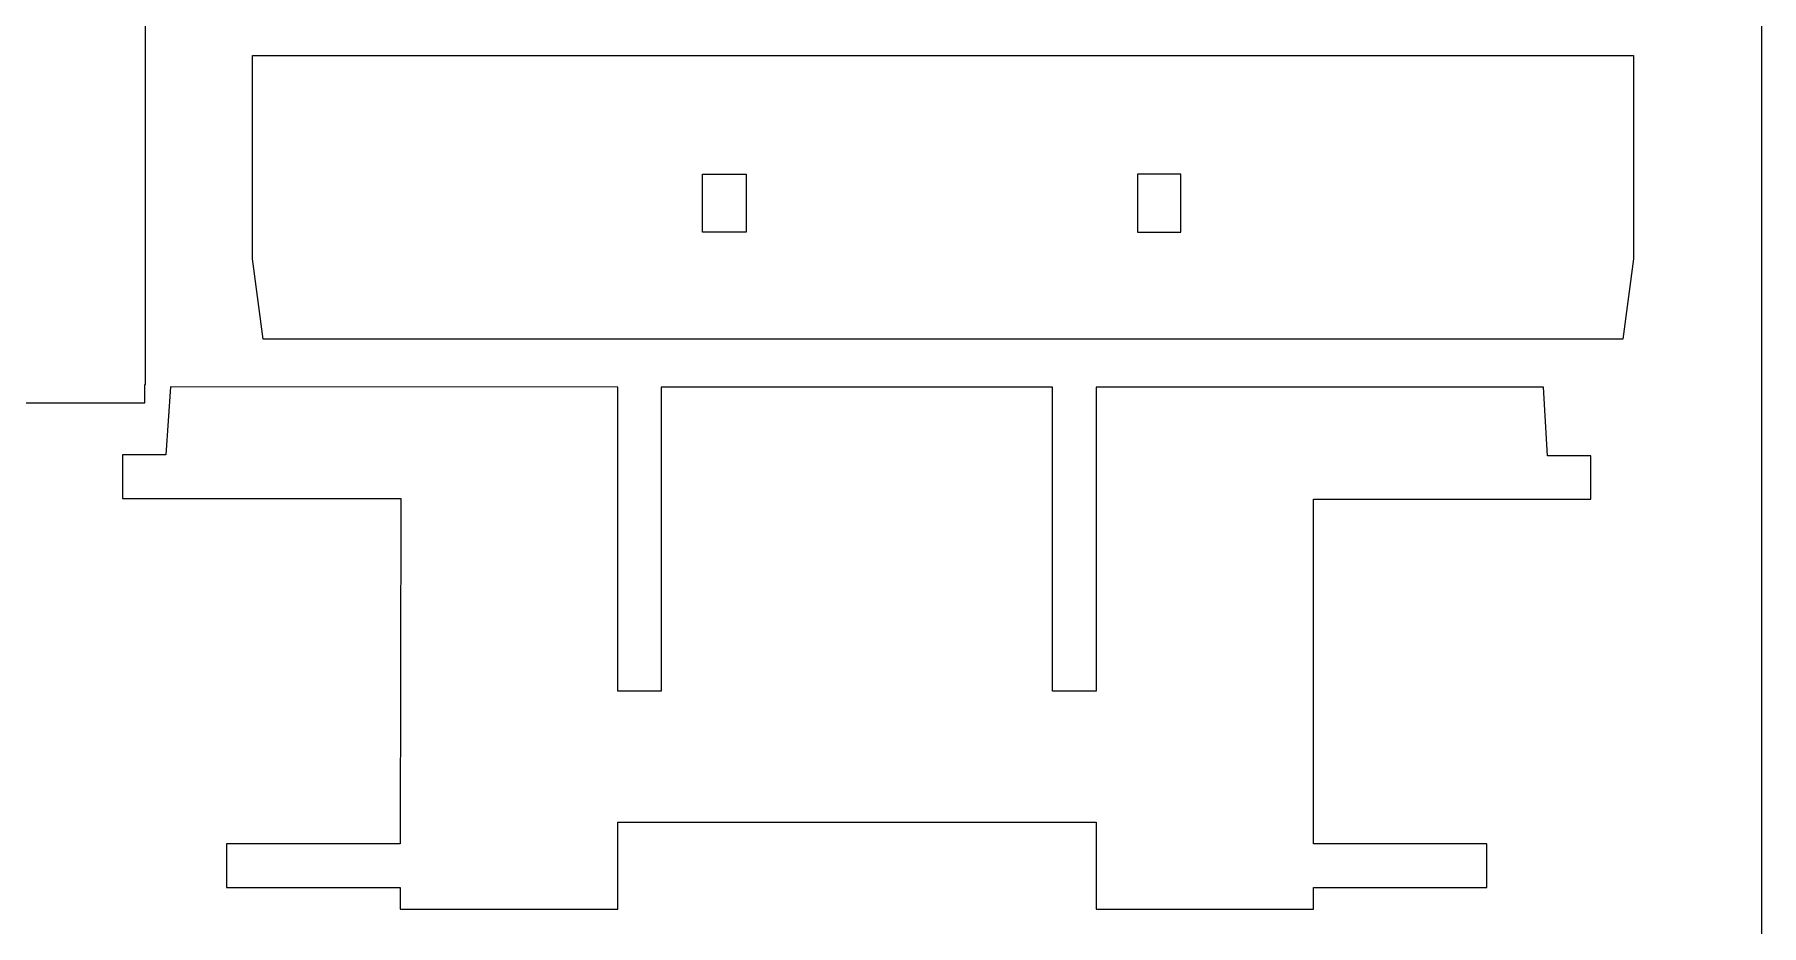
# Model space of a CAD drawing. Extents: x 11 to 591, y 39 to 419.
# Drawn here: x 489.9 to 591.2, y 229.9 to 282.1 of the extents above; entities that cross this region are included whole.
import ezdxf

# ---------------------------------------------------------------- set-up
doc = ezdxf.new("R2010")
doc.units = 0
doc.layers.get('0').update_dxf_attribs({"linetype": 'CONTINUOUS'})

msp = doc.modelspace()

# ---------------------------------------------------------------- linework, layer by layer
at = {"color": 5}
msp.add_line((591.215419, 418.930266), (591.215419, 38.955266), dxfattribs=at)
at = {"color": 3}
for p, q in [((496.440419, 261.605266), (496.440419, 336.505266)), ((502.715419, 280.655266), (502.715419, 280.880266)), ((502.715419, 280.880266), (583.715419, 280.880266)), ((502.715419, 280.455266), (502.715419, 280.655266)), ((583.715419, 280.880266), (583.715419, 280.655266)), ((583.715419, 280.655266), (583.715419, 280.455266)), ((502.715419, 280.255266), (502.715419, 280.455266)), ((502.715419, 280.055266), (502.715419, 280.255266)), ((502.715419, 279.855266), (502.715419, 280.055266)), ((502.715419, 279.630266), (502.715419, 279.855266)), ((502.715419, 279.430266), (502.715419, 279.630266)), ((583.715419, 280.455266), (583.715419, 280.255266)), ((583.715419, 280.255266), (583.715419, 280.055266)), ((583.715419, 280.055266), (583.715419, 279.855266)), ((583.715419, 279.855266), (583.715419, 279.630266)), ((583.715419, 279.630266), (583.715419, 279.430266)), ((502.715419, 279.230266), (502.715419, 279.430266)), ((502.715419, 279.030266), (502.715419, 279.230266)), ((502.715419, 278.805266), (502.715419, 279.030266)), ((502.715419, 278.605266), (502.715419, 278.805266)), ((502.715419, 278.405266), (502.715419, 278.605266)), ((583.715419, 279.430266), (583.715419, 279.230266)), ((583.715419, 279.230266), (583.715419, 279.030266)), ((583.715419, 279.030266), (583.715419, 278.805266)), ((583.715419, 278.805266), (583.715419, 278.605266)), ((583.715419, 278.605266), (583.715419, 278.405266)), ((502.715419, 278.205266), (502.715419, 278.405266)), ((502.715419, 278.005266), (502.715419, 278.205266)), ((502.715419, 277.780266), (502.715419, 278.005266)), ((502.715419, 277.580266), (502.715419, 277.780266)), ((502.715419, 277.380266), (502.715419, 277.580266)), ((583.715419, 278.405266), (583.715419, 278.205266)), ((583.715419, 278.205266), (583.715419, 278.005266)), ((583.715419, 278.005266), (583.715419, 277.780266)), ((583.715419, 277.780266), (583.715419, 277.580266)), ((583.715419, 277.580266), (583.715419, 277.380266)), ((502.715419, 277.180266), (502.715419, 277.380266)), ((502.715419, 276.980266), (502.715419, 277.180266)), ((502.715419, 276.755266), (502.715419, 276.980266)), ((502.715419, 276.555266), (502.715419, 276.755266)), ((502.715419, 276.355266), (502.715419, 276.555266)), ((583.715419, 277.380266), (583.715419, 277.180266)), ((583.715419, 277.180266), (583.715419, 276.980266)), ((583.715419, 276.980266), (583.715419, 276.755266)), ((583.715419, 276.755266), (583.715419, 276.555266)), ((583.715419, 276.555266), (583.715419, 276.355266)), ((502.715419, 276.155266), (502.715419, 276.355266)), ((502.715419, 275.955266), (502.715419, 276.155266)), ((502.715419, 275.730266), (502.715419, 275.955266)), ((502.715419, 275.530266), (502.715419, 275.730266)), ((502.715419, 275.330266), (502.715419, 275.530266)), ((583.715419, 276.355266), (583.715419, 276.155266)), ((583.715419, 276.155266), (583.715419, 275.955266)), ((583.715419, 275.955266), (583.715419, 275.730266)), ((583.715419, 275.730266), (583.715419, 275.530266)), ((583.715419, 275.530266), (583.715419, 275.330266)), ((502.715419, 275.130266), (502.715419, 275.330266)), ((502.715419, 274.930266), (502.715419, 275.130266)), ((502.715419, 274.705266), (502.715419, 274.930266)), ((502.715419, 274.505266), (502.715419, 274.705266)), ((502.715419, 274.305266), (502.715419, 274.505266)), ((583.715419, 275.330266), (583.715419, 275.130266)), ((583.715419, 275.130266), (583.715419, 274.930266)), ((583.715419, 274.930266), (583.715419, 274.705266)), ((583.715419, 274.705266), (583.715419, 274.505266)), ((583.715419, 274.505266), (583.715419, 274.305266)), ((502.715419, 274.105266), (502.715419, 274.305266)), ((502.715419, 273.905266), (502.715419, 274.105266)), ((502.715419, 273.680266), (502.715419, 273.905266)), ((502.715419, 273.480266), (502.715419, 273.680266)), ((502.715419, 273.280266), (502.715419, 273.480266)), ((583.715419, 274.305266), (583.715419, 274.105266)), ((583.715419, 274.105266), (583.715419, 273.905266)), ((583.715419, 273.905266), (583.715419, 273.680266)), ((583.715419, 273.680266), (583.715419, 273.480266)), ((583.715419, 273.480266), (583.715419, 273.280266)), ((502.715419, 273.080266), (502.715419, 273.280266)), ((502.715419, 272.880266), (502.715419, 273.080266)), ((502.715419, 272.655266), (502.715419, 272.880266)), ((502.715419, 272.455266), (502.715419, 272.655266)), ((502.715419, 272.255266), (502.715419, 272.455266)), ((583.715419, 273.280266), (583.715419, 273.080266)), ((583.715419, 273.080266), (583.715419, 272.880266)), ((583.715419, 272.880266), (583.715419, 272.655266)), ((583.715419, 272.655266), (583.715419, 272.455266)), ((583.715419, 272.455266), (583.715419, 272.255266)), ((502.715419, 272.055266), (502.715419, 272.255266)), ((502.715419, 271.830266), (502.715419, 272.055266)), ((502.715419, 271.630266), (502.715419, 271.830266)), ((502.715419, 271.430266), (502.715419, 271.630266)), ((502.715419, 271.230266), (502.715419, 271.430266)), ((583.715419, 272.255266), (583.715419, 272.055266)), ((583.715419, 272.055266), (583.715419, 271.830266)), ((583.715419, 271.830266), (583.715419, 271.630266)), ((583.715419, 271.630266), (583.715419, 271.430266)), ((583.715419, 271.430266), (583.715419, 271.230266)), ((502.715419, 271.030266), (502.715419, 271.230266)), ((502.715419, 270.805266), (502.715419, 271.030266)), ((502.715419, 270.605266), (502.715419, 270.805266)), ((502.715419, 270.405266), (502.715419, 270.605266)), ((502.715419, 270.205266), (502.715419, 270.405266)), ((583.715419, 271.230266), (583.715419, 271.030266)), ((583.715419, 271.030266), (583.715419, 270.805266)), ((583.715419, 270.805266), (583.715419, 270.605266)), ((583.715419, 270.605266), (583.715419, 270.405266)), ((583.715419, 270.405266), (583.715419, 270.205266)), ((502.715419, 270.005266), (502.715419, 270.205266)), ((502.715419, 269.780266), (502.715419, 270.005266)), ((502.715419, 269.580266), (502.715419, 269.780266)), ((502.715419, 269.380266), (502.715419, 269.580266)), ((583.715419, 270.205266), (583.715419, 270.005266)), ((583.715419, 270.005266), (583.715419, 269.780266)), ((583.715419, 269.780266), (583.715419, 269.580266)), ((583.715419, 269.580266), (583.715419, 269.380266)), ((502.715419, 269.180266), (502.715419, 269.380266)), ((502.715419, 268.980266), (502.715419, 269.180266)), ((503.340419, 264.255266), (502.715419, 268.980266)), ((583.715419, 268.980266), (583.090419, 264.255266)), ((583.715419, 269.380266), (583.715419, 269.180266)), ((583.715419, 269.180266), (583.715419, 268.980266)), ((503.540419, 264.255266), (503.340419, 264.255266)), ((503.740419, 264.255266), (503.540419, 264.255266)), ((503.940419, 264.255266), (503.740419, 264.255266)), ((504.140419, 264.255266), (503.940419, 264.255266)), ((504.340419, 264.255266), (504.140419, 264.255266)), ((504.540419, 264.255266), (504.340419, 264.255266)), ((504.740419, 264.255266), (504.540419, 264.255266)), ((504.940419, 264.255266), (504.740419, 264.255266)), ((505.140419, 264.255266), (504.940419, 264.255266)), ((505.340419, 264.255266), (505.140419, 264.255266)), ((505.540419, 264.255266), (505.340419, 264.255266)), ((505.740419, 264.255266), (505.540419, 264.255266)), ((505.940419, 264.255266), (505.740419, 264.255266)), ((506.140419, 264.255266), (505.940419, 264.255266)), ((506.340419, 264.255266), (506.140419, 264.255266)), ((506.540419, 264.255266), (506.340419, 264.255266)), ((506.740419, 264.255266), (506.540419, 264.255266)), ((506.940419, 264.255266), (506.740419, 264.255266)), ((507.140419, 264.255266), (506.940419, 264.255266)), ((507.340419, 264.255266), (507.140419, 264.255266)), ((507.540419, 264.255266), (507.340419, 264.255266)), ((507.740419, 264.255266), (507.540419, 264.255266)), ((507.940419, 264.255266), (507.740419, 264.255266)), ((508.165419, 264.255266), (507.940419, 264.255266)), ((508.365419, 264.255266), (508.165419, 264.255266)), ((508.565419, 264.255266), (508.365419, 264.255266)), ((508.765419, 264.255266), (508.565419, 264.255266)), ((508.965419, 264.255266), (508.765419, 264.255266)), ((509.165419, 264.255266), (508.965419, 264.255266)), ((509.365419, 264.255266), (509.165419, 264.255266)), ((509.565419, 264.255266), (509.365419, 264.255266)), ((509.765419, 264.255266), (509.565419, 264.255266)), ((509.965419, 264.255266), (509.765419, 264.255266)), ((510.165419, 264.255266), (509.965419, 264.255266)), ((510.365419, 264.255266), (510.165419, 264.255266)), ((510.565419, 264.255266), (510.365419, 264.255266)), ((510.765419, 264.255266), (510.565419, 264.255266)), ((510.965419, 264.255266), (510.765419, 264.255266)), ((511.165419, 264.255266), (510.965419, 264.255266)), ((511.365419, 264.255266), (511.165419, 264.255266)), ((511.565419, 264.255266), (511.365419, 264.255266)), ((511.765419, 264.255266), (511.565419, 264.255266)), ((511.965419, 264.255266), (511.765419, 264.255266)), ((512.165419, 264.255266), (511.965419, 264.255266)), ((512.365419, 264.255266), (512.165419, 264.255266)), ((512.565419, 264.255266), (512.365419, 264.255266)), ((512.765419, 264.255266), (512.565419, 264.255266)), ((512.965419, 264.255266), (512.765419, 264.255266)), ((513.165419, 264.255266), (512.965419, 264.255266)), ((513.365419, 264.255266), (513.165419, 264.255266)), ((513.590419, 264.255266), (513.365419, 264.255266)), ((513.790419, 264.255266), (513.590419, 264.255266)), ((513.990419, 264.255266), (513.790419, 264.255266)), ((514.190419, 264.255266), (513.990419, 264.255266)), ((514.390419, 264.255266), (514.190419, 264.255266)), ((514.590419, 264.255266), (514.390419, 264.255266)), ((514.790419, 264.255266), (514.590419, 264.255266)), ((514.990419, 264.255266), (514.790419, 264.255266)), ((515.190419, 264.255266), (514.990419, 264.255266)), ((515.390419, 264.255266), (515.190419, 264.255266)), ((515.590419, 264.255266), (515.390419, 264.255266)), ((515.790419, 264.255266), (515.590419, 264.255266)), ((515.990419, 264.255266), (515.790419, 264.255266)), ((516.190419, 264.255266), (515.990419, 264.255266)), ((516.390419, 264.255266), (516.190419, 264.255266)), ((516.590419, 264.255266), (516.390419, 264.255266)), ((516.790419, 264.255266), (516.590419, 264.255266)), ((516.990419, 264.255266), (516.790419, 264.255266)), ((517.190419, 264.255266), (516.990419, 264.255266)), ((517.390419, 264.255266), (517.190419, 264.255266)), ((517.590419, 264.255266), (517.390419, 264.255266)), ((517.790419, 264.255266), (517.590419, 264.255266)), ((517.990419, 264.255266), (517.790419, 264.255266)), ((518.190419, 264.255266), (517.990419, 264.255266)), ((518.390419, 264.255266), (518.190419, 264.255266)), ((518.590419, 264.255266), (518.390419, 264.255266)), ((518.790419, 264.255266), (518.590419, 264.255266)), ((518.990419, 264.255266), (518.790419, 264.255266)), ((519.215419, 264.255266), (518.990419, 264.255266)), ((519.415419, 264.255266), (519.215419, 264.255266)), ((519.615419, 264.255266), (519.415419, 264.255266)), ((519.815419, 264.255266), (519.615419, 264.255266)), ((520.015419, 264.255266), (519.815419, 264.255266)), ((520.215419, 264.255266), (520.015419, 264.255266)), ((520.415419, 264.255266), (520.215419, 264.255266)), ((520.615419, 264.255266), (520.415419, 264.255266)), ((520.815419, 264.255266), (520.615419, 264.255266)), ((521.015419, 264.255266), (520.815419, 264.255266)), ((521.215419, 264.255266), (521.015419, 264.255266)), ((521.415419, 264.255266), (521.215419, 264.255266)), ((521.615419, 264.255266), (521.415419, 264.255266)), ((521.815419, 264.255266), (521.615419, 264.255266)), ((522.015419, 264.255266), (521.815419, 264.255266)), ((522.215419, 264.255266), (522.015419, 264.255266)), ((522.415419, 264.255266), (522.215419, 264.255266)), ((522.615419, 264.255266), (522.415419, 264.255266)), ((522.815419, 264.255266), (522.615419, 264.255266)), ((523.015419, 264.255266), (522.815419, 264.255266)), ((523.215419, 264.255266), (523.015419, 264.255266)), ((523.415419, 264.255266), (523.215419, 264.255266)), ((523.615419, 264.255266), (523.415419, 264.255266)), ((523.815419, 264.255266), (523.615419, 264.255266)), ((524.015419, 264.255266), (523.815419, 264.255266)), ((524.215419, 264.255266), (524.015419, 264.255266)), ((524.415419, 264.255266), (524.215419, 264.255266)), ((524.640419, 264.255266), (524.415419, 264.255266)), ((524.840419, 264.255266), (524.640419, 264.255266)), ((525.040419, 264.255266), (524.840419, 264.255266)), ((525.240419, 264.255266), (525.040419, 264.255266)), ((525.440419, 264.255266), (525.240419, 264.255266)), ((525.640419, 264.255266), (525.440419, 264.255266)), ((525.840419, 264.255266), (525.640419, 264.255266)), ((526.040419, 264.255266), (525.840419, 264.255266)), ((526.240419, 264.255266), (526.040419, 264.255266)), ((526.440419, 264.255266), (526.240419, 264.255266)), ((526.640419, 264.255266), (526.440419, 264.255266)), ((526.840419, 264.255266), (526.640419, 264.255266)), ((527.040419, 264.255266), (526.840419, 264.255266)), ((527.240419, 264.255266), (527.040419, 264.255266)), ((527.440419, 264.255266), (527.240419, 264.255266)), ((527.640419, 264.255266), (527.440419, 264.255266)), ((527.840419, 264.255266), (527.640419, 264.255266)), ((528.040419, 264.255266), (527.840419, 264.255266)), ((528.240419, 264.255266), (528.040419, 264.255266)), ((528.440419, 264.255266), (528.240419, 264.255266)), ((528.640419, 264.255266), (528.440419, 264.255266)), ((528.840419, 264.255266), (528.640419, 264.255266)), ((529.040419, 264.255266), (528.840419, 264.255266)), ((529.240419, 264.255266), (529.040419, 264.255266)), ((529.440419, 264.255266), (529.240419, 264.255266)), ((529.640419, 264.255266), (529.440419, 264.255266)), ((529.840419, 264.255266), (529.640419, 264.255266)), ((530.065419, 264.255266), (529.840419, 264.255266)), ((530.265419, 264.255266), (530.065419, 264.255266)), ((530.465419, 264.255266), (530.265419, 264.255266)), ((530.665419, 264.255266), (530.465419, 264.255266)), ((530.865419, 264.255266), (530.665419, 264.255266)), ((531.065419, 264.255266), (530.865419, 264.255266)), ((531.265419, 264.255266), (531.065419, 264.255266)), ((531.465419, 264.255266), (531.265419, 264.255266)), ((531.665419, 264.255266), (531.465419, 264.255266)), ((531.865419, 264.255266), (531.665419, 264.255266)), ((532.065419, 264.255266), (531.865419, 264.255266)), ((532.265419, 264.255266), (532.065419, 264.255266)), ((532.465419, 264.255266), (532.265419, 264.255266)), ((532.665419, 264.255266), (532.465419, 264.255266)), ((532.865419, 264.255266), (532.665419, 264.255266)), ((533.065419, 264.255266), (532.865419, 264.255266)), ((533.265419, 264.255266), (533.065419, 264.255266)), ((533.465419, 264.255266), (533.265419, 264.255266)), ((533.665419, 264.255266), (533.465419, 264.255266)), ((533.865419, 264.255266), (533.665419, 264.255266)), ((534.065419, 264.255266), (533.865419, 264.255266)), ((534.265419, 264.255266), (534.065419, 264.255266)), ((534.465419, 264.255266), (534.265419, 264.255266)), ((534.665419, 264.255266), (534.465419, 264.255266)), ((534.865419, 264.255266), (534.665419, 264.255266)), ((535.065419, 264.255266), (534.865419, 264.255266)), ((535.265419, 264.255266), (535.065419, 264.255266)), ((535.490419, 264.255266), (535.265419, 264.255266)), ((535.690419, 264.255266), (535.490419, 264.255266)), ((535.890419, 264.255266), (535.690419, 264.255266)), ((536.090419, 264.255266), (535.890419, 264.255266)), ((536.290419, 264.255266), (536.090419, 264.255266)), ((536.490419, 264.255266), (536.290419, 264.255266)), ((536.690419, 264.255266), (536.490419, 264.255266)), ((536.890419, 264.255266), (536.690419, 264.255266)), ((537.090419, 264.255266), (536.890419, 264.255266)), ((537.290419, 264.255266), (537.090419, 264.255266)), ((537.490419, 264.255266), (537.290419, 264.255266)), ((537.690419, 264.255266), (537.490419, 264.255266)), ((537.890419, 264.255266), (537.690419, 264.255266)), ((538.090419, 264.255266), (537.890419, 264.255266)), ((538.290419, 264.255266), (538.090419, 264.255266)), ((538.490419, 264.255266), (538.290419, 264.255266)), ((538.690419, 264.255266), (538.490419, 264.255266)), ((538.890419, 264.255266), (538.690419, 264.255266)), ((539.090419, 264.255266), (538.890419, 264.255266)), ((539.290419, 264.255266), (539.090419, 264.255266)), ((539.490419, 264.255266), (539.290419, 264.255266)), ((539.690419, 264.255266), (539.490419, 264.255266)), ((539.890419, 264.255266), (539.690419, 264.255266)), ((540.090419, 264.255266), (539.890419, 264.255266)), ((540.290419, 264.255266), (540.090419, 264.255266)), ((540.490419, 264.255266), (540.290419, 264.255266)), ((540.690419, 264.255266), (540.490419, 264.255266)), ((540.890419, 264.255266), (540.690419, 264.255266)), ((541.115419, 264.255266), (540.890419, 264.255266)), ((541.315419, 264.255266), (541.115419, 264.255266)), ((541.515419, 264.255266), (541.315419, 264.255266)), ((541.715419, 264.255266), (541.515419, 264.255266)), ((541.915419, 264.255266), (541.715419, 264.255266)), ((542.115419, 264.255266), (541.915419, 264.255266)), ((542.315419, 264.255266), (542.115419, 264.255266)), ((542.515419, 264.255266), (542.315419, 264.255266)), ((542.715419, 264.255266), (542.515419, 264.255266)), ((542.915419, 264.255266), (542.715419, 264.255266)), ((543.115419, 264.255266), (542.915419, 264.255266)), ((543.315419, 264.255266), (543.115419, 264.255266)), ((543.515419, 264.255266), (543.315419, 264.255266)), ((543.715419, 264.255266), (543.515419, 264.255266)), ((543.915419, 264.255266), (543.715419, 264.255266)), ((544.115419, 264.255266), (543.915419, 264.255266)), ((544.315419, 264.255266), (544.115419, 264.255266)), ((544.515419, 264.255266), (544.315419, 264.255266)), ((544.715419, 264.255266), (544.515419, 264.255266)), ((544.915419, 264.255266), (544.715419, 264.255266)), ((545.115419, 264.255266), (544.915419, 264.255266)), ((545.315419, 264.255266), (545.115419, 264.255266)), ((545.515419, 264.255266), (545.315419, 264.255266)), ((545.715419, 264.255266), (545.515419, 264.255266)), ((545.915419, 264.255266), (545.715419, 264.255266)), ((546.115419, 264.255266), (545.915419, 264.255266)), ((546.315419, 264.255266), (546.115419, 264.255266)), ((546.540419, 264.255266), (546.315419, 264.255266)), ((546.740419, 264.255266), (546.540419, 264.255266)), ((546.940419, 264.255266), (546.740419, 264.255266)), ((547.140419, 264.255266), (546.940419, 264.255266)), ((547.340419, 264.255266), (547.140419, 264.255266)), ((547.540419, 264.255266), (547.340419, 264.255266)), ((547.740419, 264.255266), (547.540419, 264.255266)), ((547.940419, 264.255266), (547.740419, 264.255266)), ((548.140419, 264.255266), (547.940419, 264.255266)), ((548.340419, 264.255266), (548.140419, 264.255266)), ((548.540419, 264.255266), (548.340419, 264.255266)), ((548.740419, 264.255266), (548.540419, 264.255266)), ((548.940419, 264.255266), (548.740419, 264.255266)), ((549.140419, 264.255266), (548.940419, 264.255266)), ((549.340419, 264.255266), (549.140419, 264.255266)), ((549.540419, 264.255266), (549.340419, 264.255266)), ((549.740419, 264.255266), (549.540419, 264.255266)), ((549.940419, 264.255266), (549.740419, 264.255266)), ((550.140419, 264.255266), (549.940419, 264.255266)), ((550.340419, 264.255266), (550.140419, 264.255266)), ((550.540419, 264.255266), (550.340419, 264.255266)), ((550.740419, 264.255266), (550.540419, 264.255266)), ((550.940419, 264.255266), (550.740419, 264.255266)), ((551.140419, 264.255266), (550.940419, 264.255266)), ((551.340419, 264.255266), (551.140419, 264.255266)), ((551.540419, 264.255266), (551.340419, 264.255266)), ((551.740419, 264.255266), (551.540419, 264.255266)), ((551.965419, 264.255266), (551.740419, 264.255266)), ((552.165419, 264.255266), (551.965419, 264.255266)), ((552.365419, 264.255266), (552.165419, 264.255266)), ((552.565419, 264.255266), (552.365419, 264.255266)), ((552.765419, 264.255266), (552.565419, 264.255266)), ((552.965419, 264.255266), (552.765419, 264.255266)), ((553.165419, 264.255266), (552.965419, 264.255266)), ((553.365419, 264.255266), (553.165419, 264.255266)), ((553.565419, 264.255266), (553.365419, 264.255266)), ((553.765419, 264.255266), (553.565419, 264.255266)), ((553.965419, 264.255266), (553.765419, 264.255266)), ((554.165419, 264.255266), (553.965419, 264.255266)), ((554.365419, 264.255266), (554.165419, 264.255266)), ((554.565419, 264.255266), (554.365419, 264.255266)), ((554.765419, 264.255266), (554.565419, 264.255266)), ((554.965419, 264.255266), (554.765419, 264.255266)), ((555.165419, 264.255266), (554.965419, 264.255266)), ((555.365419, 264.255266), (555.165419, 264.255266)), ((555.565419, 264.255266), (555.365419, 264.255266)), ((555.765419, 264.255266), (555.565419, 264.255266)), ((555.965419, 264.255266), (555.765419, 264.255266)), ((556.165419, 264.255266), (555.965419, 264.255266)), ((556.365419, 264.255266), (556.165419, 264.255266)), ((556.565419, 264.255266), (556.365419, 264.255266)), ((556.765419, 264.255266), (556.565419, 264.255266)), ((556.965419, 264.255266), (556.765419, 264.255266)), ((557.165419, 264.255266), (556.965419, 264.255266)), ((557.365419, 264.255266), (557.165419, 264.255266)), ((557.590419, 264.255266), (557.365419, 264.255266)), ((557.790419, 264.255266), (557.590419, 264.255266)), ((557.990419, 264.255266), (557.790419, 264.255266)), ((558.190419, 264.255266), (557.990419, 264.255266)), ((558.390419, 264.255266), (558.190419, 264.255266)), ((558.590419, 264.255266), (558.390419, 264.255266)), ((558.790419, 264.255266), (558.590419, 264.255266)), ((558.990419, 264.255266), (558.790419, 264.255266)), ((559.190419, 264.255266), (558.990419, 264.255266)), ((559.390419, 264.255266), (559.190419, 264.255266)), ((559.590419, 264.255266), (559.390419, 264.255266)), ((559.790419, 264.255266), (559.590419, 264.255266)), ((559.990419, 264.255266), (559.790419, 264.255266)), ((560.190419, 264.255266), (559.990419, 264.255266)), ((560.390419, 264.255266), (560.190419, 264.255266)), ((560.590419, 264.255266), (560.390419, 264.255266)), ((560.790419, 264.255266), (560.590419, 264.255266)), ((560.990419, 264.255266), (560.790419, 264.255266)), ((561.190419, 264.255266), (560.990419, 264.255266)), ((561.390419, 264.255266), (561.190419, 264.255266)), ((561.590419, 264.255266), (561.390419, 264.255266)), ((561.790419, 264.255266), (561.590419, 264.255266)), ((561.990419, 264.255266), (561.790419, 264.255266)), ((562.190419, 264.255266), (561.990419, 264.255266)), ((562.390419, 264.255266), (562.190419, 264.255266)), ((562.590419, 264.255266), (562.390419, 264.255266)), ((562.790419, 264.255266), (562.590419, 264.255266)), ((563.015419, 264.255266), (562.790419, 264.255266)), ((563.215419, 264.255266), (563.015419, 264.255266)), ((563.415419, 264.255266), (563.215419, 264.255266)), ((563.615419, 264.255266), (563.415419, 264.255266)), ((563.815419, 264.255266), (563.615419, 264.255266)), ((564.015419, 264.255266), (563.815419, 264.255266)), ((564.215419, 264.255266), (564.015419, 264.255266)), ((564.415419, 264.255266), (564.215419, 264.255266)), ((564.615419, 264.255266), (564.415419, 264.255266)), ((564.815419, 264.255266), (564.615419, 264.255266)), ((565.015419, 264.255266), (564.815419, 264.255266)), ((565.215419, 264.255266), (565.015419, 264.255266)), ((565.415419, 264.255266), (565.215419, 264.255266)), ((565.615419, 264.255266), (565.415419, 264.255266)), ((565.815419, 264.255266), (565.615419, 264.255266)), ((566.015419, 264.255266), (565.815419, 264.255266)), ((566.215419, 264.255266), (566.015419, 264.255266)), ((566.415419, 264.255266), (566.215419, 264.255266)), ((566.615419, 264.255266), (566.415419, 264.255266)), ((566.815419, 264.255266), (566.615419, 264.255266)), ((567.015419, 264.255266), (566.815419, 264.255266)), ((567.215419, 264.255266), (567.015419, 264.255266)), ((567.415419, 264.255266), (567.215419, 264.255266)), ((567.615419, 264.255266), (567.415419, 264.255266)), ((567.815419, 264.255266), (567.615419, 264.255266)), ((568.015419, 264.255266), (567.815419, 264.255266)), ((568.215419, 264.255266), (568.015419, 264.255266)), ((568.440419, 264.255266), (568.215419, 264.255266)), ((568.640419, 264.255266), (568.440419, 264.255266)), ((568.840419, 264.255266), (568.640419, 264.255266)), ((569.040419, 264.255266), (568.840419, 264.255266)), ((569.240419, 264.255266), (569.040419, 264.255266)), ((569.440419, 264.255266), (569.240419, 264.255266)), ((569.640419, 264.255266), (569.440419, 264.255266)), ((569.840419, 264.255266), (569.640419, 264.255266)), ((570.040419, 264.255266), (569.840419, 264.255266)), ((570.240419, 264.255266), (570.040419, 264.255266)), ((570.440419, 264.255266), (570.240419, 264.255266)), ((570.640419, 264.255266), (570.440419, 264.255266)), ((570.840419, 264.255266), (570.640419, 264.255266)), ((571.040419, 264.255266), (570.840419, 264.255266)), ((571.240419, 264.255266), (571.040419, 264.255266)), ((571.440419, 264.255266), (571.240419, 264.255266)), ((571.640419, 264.255266), (571.440419, 264.255266)), ((571.840419, 264.255266), (571.640419, 264.255266)), ((572.040419, 264.255266), (571.840419, 264.255266)), ((572.240419, 264.255266), (572.040419, 264.255266)), ((572.440419, 264.255266), (572.240419, 264.255266)), ((572.640419, 264.255266), (572.440419, 264.255266)), ((572.840419, 264.255266), (572.640419, 264.255266)), ((573.040419, 264.255266), (572.840419, 264.255266)), ((573.240419, 264.255266), (573.040419, 264.255266)), ((573.440419, 264.255266), (573.240419, 264.255266)), ((573.640419, 264.255266), (573.440419, 264.255266)), ((573.840419, 264.255266), (573.640419, 264.255266)), ((574.065419, 264.255266), (573.840419, 264.255266)), ((574.265419, 264.255266), (574.065419, 264.255266)), ((574.465419, 264.255266), (574.265419, 264.255266)), ((574.665419, 264.255266), (574.465419, 264.255266)), ((574.865419, 264.255266), (574.665419, 264.255266)), ((575.065419, 264.255266), (574.865419, 264.255266)), ((575.265419, 264.255266), (575.065419, 264.255266)), ((575.465419, 264.255266), (575.265419, 264.255266)), ((575.665419, 264.255266), (575.465419, 264.255266)), ((575.865419, 264.255266), (575.665419, 264.255266)), ((576.065419, 264.255266), (575.865419, 264.255266)), ((576.265419, 264.255266), (576.065419, 264.255266)), ((576.465419, 264.255266), (576.265419, 264.255266)), ((576.665419, 264.255266), (576.465419, 264.255266)), ((576.865419, 264.255266), (576.665419, 264.255266)), ((577.065419, 264.255266), (576.865419, 264.255266)), ((577.265419, 264.255266), (577.065419, 264.255266)), ((577.465419, 264.255266), (577.265419, 264.255266)), ((577.665419, 264.255266), (577.465419, 264.255266)), ((577.865419, 264.255266), (577.665419, 264.255266)), ((578.065419, 264.255266), (577.865419, 264.255266)), ((578.265419, 264.255266), (578.065419, 264.255266)), ((578.465419, 264.255266), (578.265419, 264.255266)), ((578.665419, 264.255266), (578.465419, 264.255266)), ((578.865419, 264.255266), (578.665419, 264.255266)), ((579.065419, 264.255266), (578.865419, 264.255266)), ((579.265419, 264.255266), (579.065419, 264.255266)), ((579.490419, 264.255266), (579.265419, 264.255266)), ((579.690419, 264.255266), (579.490419, 264.255266)), ((579.890419, 264.255266), (579.690419, 264.255266)), ((580.090419, 264.255266), (579.890419, 264.255266)), ((580.290419, 264.255266), (580.090419, 264.255266)), ((580.490419, 264.255266), (580.290419, 264.255266)), ((580.690419, 264.255266), (580.490419, 264.255266)), ((580.890419, 264.255266), (580.690419, 264.255266)), ((581.090419, 264.255266), (580.890419, 264.255266)), ((581.290419, 264.255266), (581.090419, 264.255266)), ((581.490419, 264.255266), (581.290419, 264.255266)), ((581.690419, 264.255266), (581.490419, 264.255266)), ((581.890419, 264.255266), (581.690419, 264.255266)), ((582.090419, 264.255266), (581.890419, 264.255266)), ((582.290419, 264.255266), (582.090419, 264.255266)), ((582.490419, 264.255266), (582.290419, 264.255266)), ((582.690419, 264.255266), (582.490419, 264.255266)), ((582.890419, 264.255266), (582.690419, 264.255266)), ((583.090419, 264.255266), (582.890419, 264.255266)), ((496.415419, 260.530266), (496.415419, 261.605266)), ((496.415419, 261.605266), (496.440419, 261.605266)), ((497.915419, 261.480266), (497.640419, 257.480266)), ((524.140419, 261.455266), (497.915419, 261.480266)), ((524.140419, 243.630266), (524.140419, 261.455266)), ((549.640419, 261.455266), (526.690419, 261.455266)), ((526.690419, 261.455266), (526.690419, 243.630266)), ((549.640419, 243.630266), (549.640419, 261.455266)), ((578.440419, 261.455266), (552.190419, 261.455266)), ((552.190419, 261.455266), (552.190419, 243.630266)), ((578.665419, 257.430266), (578.440419, 261.455266)), ((425.890419, 260.530266), (496.415419, 260.530266)), ((497.640419, 257.480266), (495.090419, 257.480266)), ((495.090419, 257.480266), (495.090419, 254.930266)), ((581.215419, 257.430266), (578.665419, 257.430266)), ((581.215419, 254.880266), (581.215419, 257.430266)), ((495.090419, 254.930266), (511.415419, 254.930266)), ((511.415419, 254.930266), (511.390419, 234.680266)), ((564.940419, 234.680266), (564.940419, 254.880266)), ((564.940419, 254.880266), (581.215419, 254.880266)), ((526.690419, 243.630266), (524.140419, 243.630266)), ((552.190419, 243.630266), (549.640419, 243.630266)), ((524.140419, 230.855266), (524.140419, 235.955266)), ((524.140419, 235.955266), (552.190419, 235.955266)), ((552.190419, 235.955266), (552.190419, 230.855266)), ((511.390419, 234.680266), (501.190419, 234.680266)), ((501.190419, 234.680266), (501.190419, 232.130266)), ((575.115419, 234.680266), (564.940419, 234.680266)), ((575.115419, 232.130266), (575.115419, 234.680266)), ((501.190419, 232.130266), (511.390419, 232.130266)), ((511.390419, 232.130266), (511.390419, 230.855266)), ((564.940419, 230.855266), (564.940419, 232.130266)), ((564.940419, 232.130266), (575.115419, 232.130266)), ((511.390419, 230.855266), (524.140419, 230.855266)), ((552.190419, 230.855266), (552.440419, 230.855266)), ((552.440419, 230.855266), (552.665419, 230.855266)), ((552.665419, 230.855266), (552.915419, 230.855266)), ((552.915419, 230.855266), (553.140419, 230.855266)), ((553.140419, 230.855266), (553.365419, 230.855266)), ((553.365419, 230.855266), (553.590419, 230.855266)), ((553.590419, 230.855266), (553.815419, 230.855266)), ((553.815419, 230.855266), (554.040419, 230.855266)), ((554.040419, 230.855266), (554.265419, 230.855266)), ((554.265419, 230.855266), (554.465419, 230.855266)), ((554.465419, 230.855266), (554.690419, 230.855266)), ((554.690419, 230.855266), (554.890419, 230.855266)), ((554.890419, 230.855266), (555.115419, 230.855266)), ((555.115419, 230.855266), (555.315419, 230.855266)), ((555.315419, 230.855266), (555.515419, 230.855266)), ((555.515419, 230.855266), (555.715419, 230.855266)), ((555.715419, 230.855266), (555.915419, 230.855266)), ((555.915419, 230.855266), (556.115419, 230.855266)), ((556.115419, 230.855266), (556.315419, 230.855266)), ((556.315419, 230.855266), (556.490419, 230.855266)), ((556.490419, 230.855266), (556.690419, 230.855266)), ((556.690419, 230.855266), (556.890419, 230.855266)), ((556.890419, 230.855266), (557.065419, 230.855266)), ((557.065419, 230.855266), (557.265419, 230.855266)), ((557.265419, 230.855266), (557.440419, 230.855266)), ((557.440419, 230.855266), (557.640419, 230.855266)), ((557.640419, 230.855266), (557.815419, 230.855266)), ((557.815419, 230.855266), (558.015419, 230.855266)), ((558.015419, 230.855266), (558.190419, 230.855266)), ((558.190419, 230.855266), (558.390419, 230.855266)), ((558.390419, 230.855266), (558.565419, 230.855266)), ((558.565419, 230.855266), (558.740419, 230.855266)), ((558.740419, 230.855266), (558.940419, 230.855266)), ((558.940419, 230.855266), (559.115419, 230.855266)), ((559.115419, 230.855266), (559.315419, 230.855266)), ((559.315419, 230.855266), (559.490419, 230.855266)), ((559.490419, 230.855266), (559.690419, 230.855266)), ((559.690419, 230.855266), (559.865419, 230.855266)), ((559.865419, 230.855266), (560.065419, 230.855266)), ((560.065419, 230.855266), (560.240419, 230.855266)), ((560.240419, 230.855266), (560.440419, 230.855266)), ((560.440419, 230.855266), (560.640419, 230.855266)), ((560.640419, 230.855266), (560.815419, 230.855266)), ((560.815419, 230.855266), (561.015419, 230.855266)), ((561.015419, 230.855266), (561.215419, 230.855266)), ((561.215419, 230.855266), (561.415419, 230.855266)), ((561.415419, 230.855266), (561.615419, 230.855266)), ((561.615419, 230.855266), (561.815419, 230.855266)), ((561.815419, 230.855266), (562.015419, 230.855266)), ((562.015419, 230.855266), (562.240419, 230.855266)), ((562.240419, 230.855266), (562.440419, 230.855266)), ((562.440419, 230.855266), (562.665419, 230.855266)), ((562.665419, 230.855266), (562.865419, 230.855266)), ((562.865419, 230.855266), (563.090419, 230.855266)), ((563.090419, 230.855266), (563.315419, 230.855266)), ((563.315419, 230.855266), (563.540419, 230.855266)), ((563.540419, 230.855266), (563.765419, 230.855266)), ((563.765419, 230.855266), (563.990419, 230.855266)), ((563.990419, 230.855266), (564.215419, 230.855266)), ((564.215419, 230.855266), (564.465419, 230.855266)), ((564.465419, 230.855266), (564.690419, 230.855266)), ((564.690419, 230.855266), (564.940419, 230.855266))]:
    msp.add_line(p, q, dxfattribs=at)
at = {"color": 7}
for p, q in [((529.115419, 273.705266), (529.115419, 273.930266)), ((529.115419, 273.930266), (531.665419, 273.930266)), ((529.115419, 273.455266), (529.115419, 273.705266)), ((529.115419, 273.230266), (529.115419, 273.455266)), ((531.665419, 273.930266), (531.665419, 273.705266)), ((531.665419, 273.705266), (531.665419, 273.505266)), ((531.665419, 273.505266), (531.665419, 273.280266)), ((554.615419, 273.930266), (554.615419, 273.705266)), ((557.165419, 273.930266), (554.615419, 273.930266)), ((554.615419, 273.705266), (554.615419, 273.505266)), ((554.615419, 273.505266), (554.615419, 273.280266)), ((557.165419, 273.705266), (557.165419, 273.930266)), ((557.165419, 273.455266), (557.165419, 273.705266)), ((557.165419, 273.230266), (557.165419, 273.455266)), ((529.115419, 273.005266), (529.115419, 273.230266)), ((529.115419, 272.780266), (529.115419, 273.005266)), ((529.115419, 272.555266), (529.115419, 272.780266)), ((529.115419, 272.330266), (529.115419, 272.555266)), ((531.665419, 273.280266), (531.665419, 273.080266)), ((531.665419, 273.080266), (531.665419, 272.855266)), ((531.665419, 272.855266), (531.665419, 272.655266)), ((531.665419, 272.655266), (531.665419, 272.430266)), ((531.665419, 272.430266), (531.665419, 272.230266)), ((554.615419, 273.280266), (554.615419, 273.080266)), ((554.615419, 273.080266), (554.615419, 272.855266)), ((554.615419, 272.855266), (554.615419, 272.655266)), ((554.615419, 272.655266), (554.615419, 272.430266)), ((554.615419, 272.430266), (554.615419, 272.230266)), ((557.165419, 273.005266), (557.165419, 273.230266)), ((557.165419, 272.780266), (557.165419, 273.005266)), ((557.165419, 272.555266), (557.165419, 272.780266)), ((557.165419, 272.330266), (557.165419, 272.555266)), ((529.115419, 272.105266), (529.115419, 272.330266)), ((529.115419, 271.880266), (529.115419, 272.105266)), ((529.115419, 271.655266), (529.115419, 271.880266)), ((529.115419, 271.430266), (529.115419, 271.655266)), ((529.115419, 271.205266), (529.115419, 271.430266)), ((531.665419, 272.230266), (531.665419, 272.005266)), ((531.665419, 272.005266), (531.665419, 271.805266)), ((531.665419, 271.805266), (531.665419, 271.580266)), ((531.665419, 271.580266), (531.665419, 271.380266)), ((554.615419, 272.230266), (554.615419, 272.005266)), ((554.615419, 272.005266), (554.615419, 271.805266)), ((554.615419, 271.805266), (554.615419, 271.580266)), ((554.615419, 271.580266), (554.615419, 271.380266)), ((557.165419, 272.105266), (557.165419, 272.330266)), ((557.165419, 271.880266), (557.165419, 272.105266)), ((557.165419, 271.655266), (557.165419, 271.880266)), ((557.165419, 271.430266), (557.165419, 271.655266)), ((557.165419, 271.205266), (557.165419, 271.430266)), ((529.115419, 270.980266), (529.115419, 271.205266)), ((529.115419, 270.755266), (529.115419, 270.980266)), ((529.115419, 270.530266), (529.115419, 270.755266)), ((529.340419, 270.530266), (529.115419, 270.530266)), ((529.565419, 270.530266), (529.340419, 270.530266)), ((529.815419, 270.530266), (529.565419, 270.530266)), ((530.040419, 270.530266), (529.815419, 270.530266)), ((530.265419, 270.530266), (530.040419, 270.530266)), ((530.515419, 270.530266), (530.265419, 270.530266)), ((530.740419, 270.530266), (530.515419, 270.530266)), ((530.965419, 270.530266), (530.740419, 270.530266)), ((531.190419, 270.530266), (530.965419, 270.530266)), ((531.440419, 270.530266), (531.190419, 270.530266)), ((531.665419, 270.530266), (531.440419, 270.530266)), ((531.665419, 271.380266), (531.665419, 271.155266)), ((531.665419, 271.155266), (531.665419, 270.955266)), ((531.665419, 270.955266), (531.665419, 270.730266)), ((531.665419, 270.730266), (531.665419, 270.530266)), ((554.615419, 271.380266), (554.615419, 271.155266)), ((554.615419, 271.155266), (554.615419, 270.955266)), ((554.615419, 270.955266), (554.615419, 270.730266)), ((554.615419, 270.730266), (554.615419, 270.530266)), ((554.615419, 270.530266), (554.840419, 270.530266)), ((554.840419, 270.530266), (555.090419, 270.530266)), ((555.090419, 270.530266), (555.315419, 270.530266)), ((555.315419, 270.530266), (555.540419, 270.530266)), ((555.540419, 270.530266), (555.790419, 270.530266)), ((555.790419, 270.530266), (556.015419, 270.530266)), ((556.015419, 270.530266), (556.240419, 270.530266)), ((556.240419, 270.530266), (556.465419, 270.530266)), ((556.465419, 270.530266), (556.715419, 270.530266)), ((556.715419, 270.530266), (556.940419, 270.530266)), ((556.940419, 270.530266), (557.165419, 270.530266)), ((557.165419, 270.980266), (557.165419, 271.205266)), ((557.165419, 270.755266), (557.165419, 270.980266)), ((557.165419, 270.530266), (557.165419, 270.755266))]:
    msp.add_line(p, q, dxfattribs=at)

doc.saveas('drawing.dxf')
